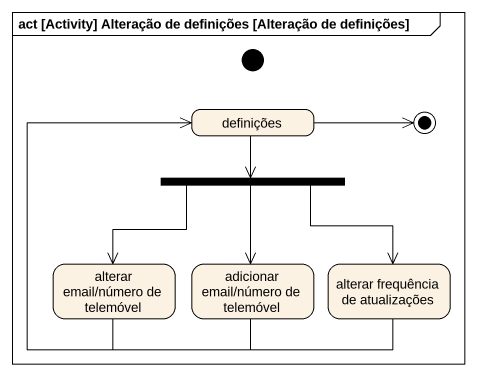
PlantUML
@startuml
mainframe act [Activity] Alteração de definições [Alteração de definições]
hide empty description
state initial1 <<start>>
state definições
state fork1 <<fork>>
state "alterar email/número de telemóvel" as alterar_email_número_de
state "adicionar email/número de telemóvel" as adicionar_email_número_de
state "alterar frequência de atualizações" as alterar_frequência_de
definições --> fork1
fork1 --> alterar_email_número_de
fork1 --> adicionar_email_número_de
fork1 --> alterar_frequência_de
alterar_email_número_de -up-> definições
adicionar_email_número_de -up-> definições
alterar_frequência_de -up-> definições
definições -right-> [*]
@enduml
